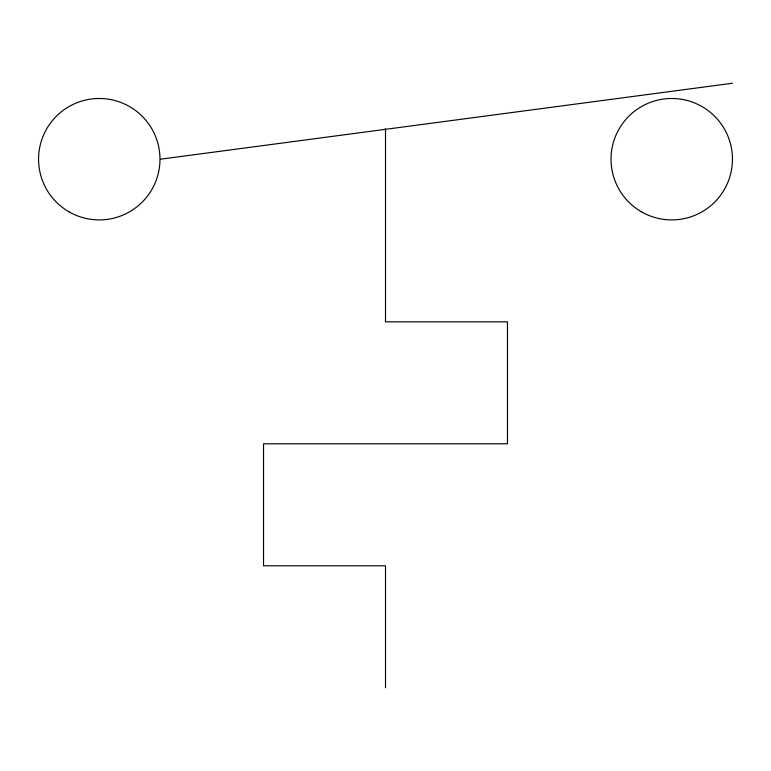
<?xml version="1.0" encoding="UTF-8"?>
<svg xmlns="http://www.w3.org/2000/svg" width="771" height="771" viewBox="0 0 771 771"><rect width="100%" height="100%" fill="white"/><g stroke="black" fill="none" stroke-linecap="round" stroke-linejoin="round"><path stroke-width="1.16" d="M160.599 159.192L732.45 83.249M385.5 128.699L385.5 321.835L507.472 321.835L507.472 443.807L263.528 443.807L263.528 565.779L385.5 565.779L385.5 687.751M68.908 211.774A60.716 60.716 0 0 0 159.982 159.192A60.716 60.716 0 0 0 68.908 106.62A60.716 60.716 0 0 0 68.908 211.774M641.376 211.774A60.716 60.716 0 0 0 732.45 159.192A60.716 60.716 0 0 0 641.376 106.62A60.716 60.716 0 0 0 641.376 211.774"/></g></svg>
